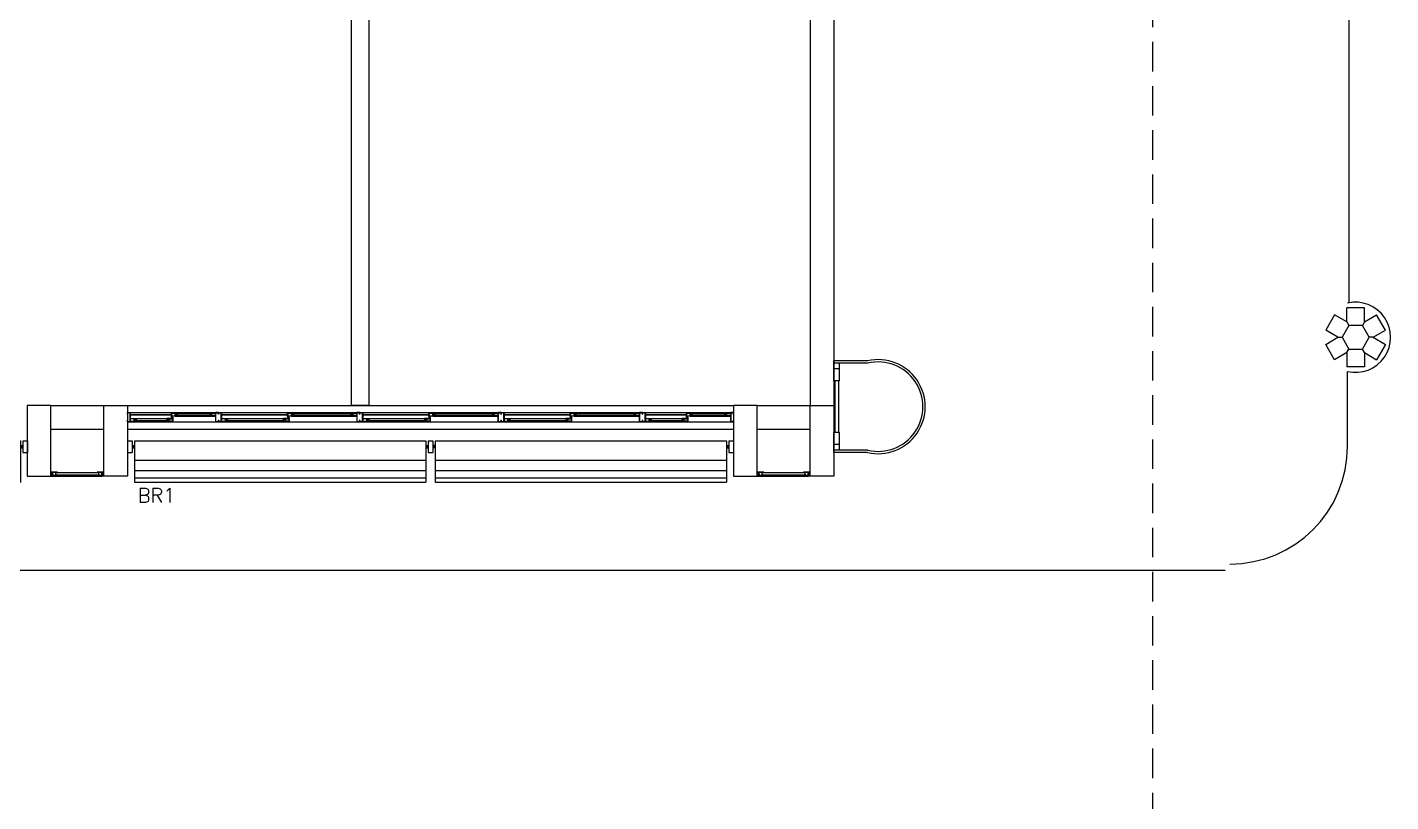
# Model space of a CAD drawing. Header units: millimetres. Extents: x 2686 to 2939, y 1294 to 1441.
# Drawn here: x 2784.27 to 2795.85, y 1391.56 to 1398.14 of the extents above; entities that cross this region are included whole.
import ezdxf

# ---------------------------------------------------------------- set-up
doc = ezdxf.new("R2010")
doc.units = ezdxf.units.MM
doc.linetypes.add('HIDDEN', pattern=[0.375, 0.25, -0.125])
for name, color, linetype in [('AR-ALV', 2, 'Continuous'), ('AR-BRISES', 1, 'Continuous'), ('AR-CALÇADA', 1, 'Continuous'), ('AR-ESQ', 1, 'Continuous'), ('AR-ESTC', 3, 'Continuous'), ('AR-ESTMA-C', 1, 'Continuous'), ('AR-PEITORIL', 1, 'Continuous'), ('AR-PISO-V', 1, 'Continuous'), ('AR-PISO-V1', 1, 'Continuous'), ('AR-PROJ', 1, 'HIDDEN'), ('BR-LINHAS', 1, 'Continuous'), ('BR-MONTANTE', 242, 'Continuous'), ('BR-PAINEL', 1, 'Continuous'), ('BR-SUPORTE', 1, 'Continuous'), ('BR-TEXTO', 2, 'Continuous'), ('DT-ESQ-BAGUETE-C', 1, 'Continuous'), ('DT-ESQ-BAGUETE-V', 1, 'Continuous'), ('DT-ESQ-CHAPA DOBRADA-V', 1, 'Continuous'), ('DT-ESQ-PERFIL CADEIRA-C', 2, 'Continuous'), ('DT-ESQ-PERFIL CADEIRA-V', 2, 'Continuous'), ('DT-ESQ-PERFIL U SIMPLES-C', 2, 'Continuous'), ('DT-ESQ-PERFIL U-C', 2, 'Continuous'), ('DT-ESQ-PERFIL U-V', 1, 'Continuous'), ('DT-ESQ-VENEZIANA-C', 1, 'Continuous'), ('DT-ESQ-VENEZIANA-V', 1, 'Continuous'), ('DT-ESQ-VIDRO-C', 2, 'Continuous'), ('DT-TXTMOD', 1, 'Continuous'), ('EQUIPAMENTO', 2, 'Continuous'), ('PLAT-CONG', 7, 'Continuous')]:
    doc.layers.add(name, color=color, linetype=linetype)
doc.styles.add('S10', font='simplex.shx', dxfattribs={"height": 0.1})
doc.styles.add('S12', font='simplex.shx', dxfattribs={"width": 1.1, "height": 0.12})

# ---------------------------------------------------------------- blocks, each defined once
blk = doc.blocks.new('EF40-P')
at = {"layer": 'DT-ESQ-BAGUETE-C', "ltscale": 0.1}
for points in [[(0.073, -0.125), (0.06, -0.125), (0.06, -0.124), (0.073, -0.124, 0.414214), (0.073, -0.123), (0.073, -0.112, 0.414214), (0.073, -0.112), (0.06, -0.112), (0.06, -0.11), (0.073, -0.11, -0.414214), (0.075, -0.112), (0.075, -0.124, -0.414214)], [(0.339, -0.125), (0.352, -0.125), (0.352, -0.124), (0.34, -0.124, -0.414214), (0.339, -0.123), (0.339, -0.112, -0.414214), (0.34, -0.112), (0.352, -0.112), (0.352, -0.11), (0.339, -0.11, 0.414214), (0.337, -0.112), (0.337, -0.124, 0.414214)], [(0.422, -0.08), (0.409, -0.08), (0.409, -0.079), (0.422, -0.079, 0.414214), (0.422, -0.078), (0.422, -0.067, 0.414214), (0.422, -0.067), (0.409, -0.067), (0.409, -0.065), (0.422, -0.065, -0.414214), (0.424, -0.067), (0.424, -0.079, -0.414214)], [(0.702, -0.08), (0.715, -0.08), (0.715, -0.079), (0.702, -0.079, -0.414214), (0.702, -0.078), (0.702, -0.067, -0.414214), (0.702, -0.067), (0.715, -0.067), (0.715, -0.065), (0.702, -0.065, 0.414214), (0.7, -0.067), (0.7, -0.079, 0.414214)], [(0.848, -0.125), (0.835, -0.125), (0.835, -0.124), (0.848, -0.124, 0.414214), (0.848, -0.123), (0.848, -0.112, 0.414214), (0.848, -0.112), (0.835, -0.112), (0.835, -0.11), (0.848, -0.11, -0.414214), (0.85, -0.112), (0.85, -0.124, -0.414214)], [(1.326, -0.125), (1.34, -0.125), (1.34, -0.124), (1.327, -0.124, -0.414214), (1.326, -0.123), (1.326, -0.112, -0.414214), (1.327, -0.112), (1.34, -0.112), (1.34, -0.11), (1.326, -0.11, 0.414214), (1.325, -0.112), (1.325, -0.124, 0.414214)], [(1.41, -0.08), (1.396, -0.08), (1.396, -0.079), (1.409, -0.079, 0.414214), (1.41, -0.078), (1.41, -0.067, 0.414214), (1.409, -0.067), (1.396, -0.067), (1.396, -0.065), (1.41, -0.065, -0.414214), (1.411, -0.067), (1.411, -0.079, -0.414214)], [(1.901, -0.08), (1.915, -0.08), (1.915, -0.079), (1.902, -0.079, -0.414214), (1.901, -0.078), (1.901, -0.067, -0.414214), (1.902, -0.067), (1.915, -0.067), (1.915, -0.065), (1.901, -0.065, 0.414214), (1.9, -0.067), (1.9, -0.079, 0.414214)], [(2.048, -0.125), (2.035, -0.125), (2.035, -0.124), (2.048, -0.124, 0.414214), (2.048, -0.123), (2.048, -0.112, 0.414214), (2.048, -0.112), (2.035, -0.112), (2.035, -0.11), (2.048, -0.11, -0.414214), (2.05, -0.112), (2.05, -0.124, -0.414214)], [(2.526, -0.125), (2.54, -0.125), (2.54, -0.124), (2.527, -0.124, -0.414214), (2.526, -0.123), (2.526, -0.112, -0.414214), (2.527, -0.112), (2.54, -0.112), (2.54, -0.11), (2.526, -0.11, 0.414214), (2.525, -0.112), (2.525, -0.124, 0.414214)], [(2.61, -0.08), (2.596, -0.08), (2.596, -0.079), (2.609, -0.079, 0.414214), (2.61, -0.078), (2.61, -0.067, 0.414214), (2.609, -0.067), (2.596, -0.067), (2.596, -0.065), (2.61, -0.065, -0.414214), (2.611, -0.067), (2.611, -0.079, -0.414214)], [(3.101, -0.08), (3.115, -0.08), (3.115, -0.079), (3.102, -0.079, -0.414214), (3.101, -0.078), (3.101, -0.067, -0.414214), (3.102, -0.067), (3.115, -0.067), (3.115, -0.065), (3.101, -0.065, 0.414214), (3.1, -0.067), (3.1, -0.079, 0.414214)], [(3.248, -0.125), (3.235, -0.125), (3.235, -0.124), (3.248, -0.124, 0.414214), (3.248, -0.123), (3.248, -0.112, 0.414214), (3.248, -0.112), (3.235, -0.112), (3.235, -0.11), (3.248, -0.11, -0.414214), (3.25, -0.112), (3.25, -0.124, -0.414214)], [(3.726, -0.125), (3.74, -0.125), (3.74, -0.124), (3.727, -0.124, -0.414214), (3.726, -0.123), (3.726, -0.112, -0.414214), (3.727, -0.112), (3.74, -0.112), (3.74, -0.11), (3.726, -0.11, 0.414214), (3.725, -0.112), (3.725, -0.124, 0.414214)], [(3.81, -0.08), (3.796, -0.08), (3.796, -0.079), (3.809, -0.079, 0.414214), (3.81, -0.078), (3.81, -0.067, 0.414214), (3.809, -0.067), (3.796, -0.067), (3.796, -0.065), (3.81, -0.065, -0.414214), (3.811, -0.067), (3.811, -0.079, -0.414214)], [(4.301, -0.08), (4.315, -0.08), (4.315, -0.079), (4.302, -0.079, -0.414214), (4.301, -0.078), (4.301, -0.067, -0.414214), (4.302, -0.067), (4.315, -0.067), (4.315, -0.065), (4.301, -0.065, 0.414214), (4.3, -0.067), (4.3, -0.079, 0.414214)], [(4.448, -0.125), (4.435, -0.125), (4.435, -0.124), (4.448, -0.124, 0.414214), (4.448, -0.123), (4.448, -0.112, 0.414214), (4.448, -0.112), (4.435, -0.112), (4.435, -0.11), (4.448, -0.11, -0.414214), (4.45, -0.112), (4.45, -0.124, -0.414214)], [(4.714, -0.125), (4.727, -0.125), (4.727, -0.124), (4.714, -0.124, -0.414214), (4.714, -0.123), (4.714, -0.112, -0.414214), (4.714, -0.112), (4.727, -0.112), (4.727, -0.11), (4.714, -0.11, 0.414214), (4.712, -0.112), (4.712, -0.124, 0.414214)], [(4.797, -0.08), (4.784, -0.08), (4.784, -0.079), (4.797, -0.079, 0.414214), (4.797, -0.078), (4.797, -0.067, 0.414214), (4.797, -0.067), (4.784, -0.067), (4.784, -0.065), (4.797, -0.065, -0.414214), (4.799, -0.067), (4.799, -0.079, -0.414214)], [(5.076, -0.08), (5.09, -0.08), (5.09, -0.079), (5.077, -0.079, -0.414214), (5.076, -0.078), (5.076, -0.067, -0.414214), (5.077, -0.067), (5.09, -0.067), (5.09, -0.065), (5.076, -0.065, 0.414214), (5.075, -0.067), (5.075, -0.079, 0.414214)]]:
    blk.add_lwpolyline(points, format="xyb", close=True, dxfattribs=at)
at = {"layer": 'DT-ESQ-BAGUETE-V', "ltscale": 0.1}
for p, q in [((0.073, -0.11), (0.339, -0.11)), ((0.422, -0.065), (0.702, -0.065)), ((0.848, -0.11), (1.326, -0.11)), ((1.41, -0.065), (1.901, -0.065)), ((2.048, -0.11), (2.526, -0.11)), ((2.61, -0.065), (3.101, -0.065)), ((3.248, -0.11), (3.726, -0.11)), ((3.81, -0.065), (4.301, -0.065)), ((4.448, -0.11), (4.714, -0.11)), ((4.797, -0.065), (5.076, -0.065))]:
    blk.add_line(p, q, dxfattribs=at)
at = {"layer": 'DT-ESQ-CHAPA DOBRADA-V', "ltscale": 0.1}
for p, q in [((0.025, -0.077), (0.374, -0.077)), ((0.025, -0.08), (0.374, -0.08)), ((0.8, -0.077), (1.361, -0.077)), ((0.8, -0.08), (1.361, -0.08)), ((2, -0.077), (2.561, -0.077)), ((2, -0.08), (2.561, -0.08)), ((3.2, -0.077), (3.761, -0.077)), ((3.2, -0.08), (3.761, -0.08)), ((4.4, -0.077), (4.749, -0.077)), ((4.4, -0.08), (4.749, -0.08))]:
    blk.add_line(p, q, dxfattribs=at)
at = {"layer": 'DT-ESQ-PERFIL CADEIRA-C', "ltscale": 0.1}
for p, q in [((0.376, -0.088), (0.422, -0.088)), ((0.75, -0.088), (0.702, -0.088)), ((1.363, -0.088), (1.41, -0.088)), ((1.95, -0.088), (1.901, -0.088)), ((2.563, -0.088), (2.61, -0.088)), ((3.15, -0.088), (3.101, -0.088)), ((3.763, -0.088), (3.81, -0.088)), ((4.35, -0.088), (4.301, -0.088)), ((4.751, -0.088), (4.797, -0.088)), ((5.125, -0.088), (5.076, -0.088)), ((0.025, -0.134), (0.073, -0.134)), ((0.385, -0.134), (0.339, -0.134)), ((0.8, -0.134), (0.848, -0.134)), ((1.373, -0.134), (1.326, -0.134)), ((2, -0.134), (2.048, -0.134)), ((2.573, -0.134), (2.526, -0.134)), ((3.2, -0.134), (3.248, -0.134)), ((3.773, -0.134), (3.726, -0.134)), ((4.4, -0.134), (4.448, -0.134)), ((4.76, -0.134), (4.714, -0.134))]:
    blk.add_line(p, q, dxfattribs=at)
for points in [[(0.073, -0.135), (0.025, -0.135), (0.025, -0.134), (0.06, -0.134, -0.198912), (0.059, -0.133, -0.198913), (0.059, -0.132), (0.059, -0.112, 0.414214), (0.058, -0.112), (0.025, -0.112), (0.025, -0.11), (0.059, -0.11, -0.414214), (0.06, -0.112), (0.06, -0.124), (0.06, -0.125), (0.06, -0.132), (0.073, -0.132, -1)], [(0.339, -0.132, 1), (0.339, -0.135), (0.385, -0.135, 0.414214), (0.387, -0.133), (0.387, -0.112, 0.414214), (0.385, -0.11), (0.354, -0.11, 0.414214), (0.352, -0.112), (0.352, -0.132)], [(0.352, -0.134, 0.198913), (0.354, -0.133, 0.198913), (0.354, -0.132), (0.354, -0.112, -0.414214), (0.354, -0.112), (0.385, -0.112, -0.414214), (0.386, -0.112), (0.386, -0.133, -0.414214), (0.385, -0.134)], [(0.422, -0.087, -1), (0.422, -0.09), (0.376, -0.09, -0.414214), (0.374, -0.088), (0.374, -0.067, -0.414214), (0.376, -0.065), (0.407, -0.065, -0.414214), (0.409, -0.067), (0.409, -0.087)], [(0.409, -0.088, -0.198913), (0.408, -0.088, -0.198913), (0.407, -0.087), (0.407, -0.067, 0.414214), (0.407, -0.067), (0.376, -0.067, 0.414214), (0.375, -0.067), (0.375, -0.088, 0.414214), (0.376, -0.088)], [(0.702, -0.09), (0.75, -0.09), (0.75, -0.088), (0.715, -0.088, 0.198912), (0.716, -0.088, 0.198913), (0.716, -0.087), (0.716, -0.067, -0.414214), (0.717, -0.067), (0.75, -0.067), (0.75, -0.065), (0.716, -0.065, 0.414214), (0.715, -0.067), (0.715, -0.079), (0.715, -0.08), (0.715, -0.087), (0.702, -0.087, 1)], [(0.848, -0.135), (0.8, -0.135), (0.8, -0.134), (0.835, -0.134, -0.198912), (0.834, -0.133, -0.198913), (0.833, -0.132), (0.833, -0.112, 0.414214), (0.833, -0.112), (0.8, -0.112), (0.8, -0.11), (0.833, -0.11, -0.414214), (0.835, -0.112), (0.835, -0.124), (0.835, -0.125), (0.835, -0.132), (0.848, -0.132, -1)], [(1.326, -0.132, 1), (1.326, -0.135), (1.373, -0.135, 0.414214), (1.375, -0.133), (1.375, -0.112, 0.414214), (1.373, -0.11), (1.341, -0.11, 0.414214), (1.34, -0.112), (1.34, -0.132)], [(1.34, -0.134, 0.198913), (1.341, -0.133, 0.198913), (1.341, -0.132), (1.341, -0.112, -0.414214), (1.342, -0.112), (1.373, -0.112, -0.414214), (1.373, -0.112), (1.373, -0.133, -0.414214), (1.373, -0.134)], [(1.41, -0.087, -1), (1.41, -0.09), (1.363, -0.09, -0.414214), (1.361, -0.088), (1.361, -0.067, -0.414214), (1.363, -0.065), (1.395, -0.065, -0.414214), (1.396, -0.067), (1.396, -0.087)], [(1.396, -0.088, -0.198913), (1.395, -0.088, -0.198913), (1.395, -0.087), (1.395, -0.067, 0.414214), (1.394, -0.067), (1.363, -0.067, 0.414214), (1.363, -0.067), (1.363, -0.088, 0.414214), (1.363, -0.088)], [(1.901, -0.09), (1.95, -0.09), (1.95, -0.088), (1.915, -0.088, 0.198912), (1.916, -0.088, 0.198913), (1.916, -0.087), (1.916, -0.067, -0.414214), (1.917, -0.067), (1.95, -0.067), (1.95, -0.065), (1.916, -0.065, 0.414214), (1.915, -0.067), (1.915, -0.079), (1.915, -0.08), (1.915, -0.087), (1.901, -0.087, 1)], [(2.048, -0.135), (2, -0.135), (2, -0.134), (2.035, -0.134, -0.198912), (2.034, -0.133, -0.198913), (2.033, -0.132), (2.033, -0.112, 0.414214), (2.033, -0.112), (2, -0.112), (2, -0.11), (2.033, -0.11, -0.414214), (2.035, -0.112), (2.035, -0.124), (2.035, -0.125), (2.035, -0.132), (2.048, -0.132, -1)], [(2.526, -0.132, 1), (2.526, -0.135), (2.573, -0.135, 0.414214), (2.575, -0.133), (2.575, -0.112, 0.414214), (2.573, -0.11), (2.541, -0.11, 0.414214), (2.54, -0.112), (2.54, -0.132)], [(2.54, -0.134, 0.198913), (2.541, -0.133, 0.198913), (2.541, -0.132), (2.541, -0.112, -0.414214), (2.542, -0.112), (2.573, -0.112, -0.414214), (2.573, -0.112), (2.573, -0.133, -0.414214), (2.573, -0.134)], [(2.61, -0.087, -1), (2.61, -0.09), (2.563, -0.09, -0.414214), (2.561, -0.088), (2.561, -0.067, -0.414214), (2.563, -0.065), (2.595, -0.065, -0.414214), (2.596, -0.067), (2.596, -0.087)], [(2.596, -0.088, -0.198913), (2.595, -0.088, -0.198913), (2.595, -0.087), (2.595, -0.067, 0.414214), (2.594, -0.067), (2.563, -0.067, 0.414214), (2.563, -0.067), (2.563, -0.088, 0.414214), (2.563, -0.088)], [(3.101, -0.09), (3.15, -0.09), (3.15, -0.088), (3.115, -0.088, 0.198912), (3.116, -0.088, 0.198913), (3.116, -0.087), (3.116, -0.067, -0.414214), (3.117, -0.067), (3.15, -0.067), (3.15, -0.065), (3.116, -0.065, 0.414214), (3.115, -0.067), (3.115, -0.079), (3.115, -0.08), (3.115, -0.087), (3.101, -0.087, 1)], [(3.248, -0.135), (3.2, -0.135), (3.2, -0.134), (3.235, -0.134, -0.198912), (3.234, -0.133, -0.198913), (3.233, -0.132), (3.233, -0.112, 0.414214), (3.233, -0.112), (3.2, -0.112), (3.2, -0.11), (3.233, -0.11, -0.414214), (3.235, -0.112), (3.235, -0.124), (3.235, -0.125), (3.235, -0.132), (3.248, -0.132, -1)], [(3.726, -0.132, 1), (3.726, -0.135), (3.773, -0.135, 0.414214), (3.775, -0.133), (3.775, -0.112, 0.414214), (3.773, -0.11), (3.741, -0.11, 0.414214), (3.74, -0.112), (3.74, -0.132)], [(3.74, -0.134, 0.198913), (3.741, -0.133, 0.198913), (3.741, -0.132), (3.741, -0.112, -0.414214), (3.742, -0.112), (3.773, -0.112, -0.414214), (3.773, -0.112), (3.773, -0.133, -0.414214), (3.773, -0.134)], [(3.81, -0.087, -1), (3.81, -0.09), (3.763, -0.09, -0.414214), (3.761, -0.088), (3.761, -0.067, -0.414214), (3.763, -0.065), (3.795, -0.065, -0.414214), (3.796, -0.067), (3.796, -0.087)], [(3.796, -0.088, -0.198913), (3.795, -0.088, -0.198913), (3.795, -0.087), (3.795, -0.067, 0.414214), (3.794, -0.067), (3.763, -0.067, 0.414214), (3.763, -0.067), (3.763, -0.088, 0.414214), (3.763, -0.088)], [(4.301, -0.09), (4.35, -0.09), (4.35, -0.088), (4.315, -0.088, 0.198912), (4.316, -0.088, 0.198913), (4.316, -0.087), (4.316, -0.067, -0.414214), (4.317, -0.067), (4.35, -0.067), (4.35, -0.065), (4.316, -0.065, 0.414214), (4.315, -0.067), (4.315, -0.079), (4.315, -0.08), (4.315, -0.087), (4.301, -0.087, 1)], [(4.448, -0.135), (4.4, -0.135), (4.4, -0.134), (4.435, -0.134, -0.198912), (4.434, -0.133, -0.198913), (4.433, -0.132), (4.433, -0.112, 0.414214), (4.433, -0.112), (4.4, -0.112), (4.4, -0.11), (4.433, -0.11, -0.414214), (4.435, -0.112), (4.435, -0.124), (4.435, -0.125), (4.435, -0.132), (4.448, -0.132, -1)], [(4.714, -0.132, 1), (4.714, -0.135), (4.76, -0.135, 0.414214), (4.762, -0.133), (4.762, -0.112, 0.414214), (4.76, -0.11), (4.729, -0.11, 0.414214), (4.727, -0.112), (4.727, -0.132)], [(4.727, -0.134, 0.198913), (4.729, -0.133, 0.198913), (4.729, -0.132), (4.729, -0.112, -0.414214), (4.729, -0.112), (4.76, -0.112, -0.414214), (4.761, -0.112), (4.761, -0.133, -0.414214), (4.76, -0.134)], [(4.797, -0.087, -1), (4.797, -0.09), (4.751, -0.09, -0.414214), (4.749, -0.088), (4.749, -0.067, -0.414214), (4.751, -0.065), (4.782, -0.065, -0.414214), (4.784, -0.067), (4.784, -0.087)], [(4.784, -0.088, -0.198913), (4.783, -0.088, -0.198913), (4.782, -0.087), (4.782, -0.067, 0.414214), (4.782, -0.067), (4.751, -0.067, 0.414214), (4.75, -0.067), (4.75, -0.088, 0.414214), (4.751, -0.088)], [(5.076, -0.09), (5.125, -0.09), (5.125, -0.088), (5.09, -0.088, 0.198912), (5.091, -0.088, 0.198913), (5.091, -0.087), (5.091, -0.067, -0.414214), (5.092, -0.067), (5.125, -0.067), (5.125, -0.065), (5.091, -0.065, 0.414214), (5.09, -0.067), (5.09, -0.079), (5.09, -0.08), (5.09, -0.087), (5.076, -0.087, 1)]]:
    blk.add_lwpolyline(points, format="xyb", close=True, dxfattribs=at)
at = {"layer": 'DT-ESQ-PERFIL CADEIRA-V', "ltscale": 0.1}
for p, q in [((0.407, -0.09), (0.702, -0.09)), ((1.395, -0.09), (1.901, -0.09)), ((2.595, -0.09), (3.101, -0.09)), ((3.795, -0.09), (4.301, -0.09)), ((4.782, -0.09), (5.076, -0.09)), ((0.073, -0.135), (0.339, -0.135)), ((0.848, -0.135), (1.326, -0.135)), ((2.048, -0.135), (2.526, -0.135)), ((3.248, -0.135), (3.726, -0.135)), ((4.448, -0.135), (4.714, -0.135))]:
    blk.add_line(p, q, dxfattribs=at)
at = {"layer": 'DT-ESQ-PERFIL U SIMPLES-C', "ltscale": 0.1}
for points in [[(0.376, -0.102), (0.384, -0.102), (0.384, -0.1), (0.376, -0.1, -0.414214), (0.375, -0.1), (0.375, -0.092, -0.414214), (0.376, -0.091), (0.384, -0.091), (0.384, -0.09), (0.376, -0.09, 0.414214), (0.374, -0.092), (0.374, -0.1, 0.414214)], [(0.385, -0.098), (0.377, -0.098), (0.377, -0.1), (0.385, -0.1, -0.414214), (0.386, -0.1), (0.386, -0.108, -0.414214), (0.385, -0.109), (0.377, -0.109), (0.377, -0.11), (0.385, -0.11, 0.414214), (0.387, -0.108), (0.387, -0.1, 0.414214)], [(1.363, -0.102), (1.371, -0.102), (1.371, -0.1), (1.363, -0.1, -0.414214), (1.363, -0.1), (1.363, -0.092, -0.414214), (1.363, -0.091), (1.371, -0.091), (1.371, -0.09), (1.363, -0.09, 0.414214), (1.361, -0.092), (1.361, -0.1, 0.414214)], [(1.373, -0.098), (1.365, -0.098), (1.365, -0.1), (1.373, -0.1, -0.414214), (1.373, -0.1), (1.373, -0.108, -0.414214), (1.373, -0.109), (1.365, -0.109), (1.365, -0.11), (1.373, -0.11, 0.414214), (1.375, -0.108), (1.375, -0.1, 0.414214)], [(2.563, -0.102), (2.571, -0.102), (2.571, -0.1), (2.563, -0.1, -0.414214), (2.563, -0.1), (2.563, -0.092, -0.414214), (2.563, -0.091), (2.571, -0.091), (2.571, -0.09), (2.563, -0.09, 0.414214), (2.561, -0.092), (2.561, -0.1, 0.414214)], [(2.573, -0.098), (2.565, -0.098), (2.565, -0.1), (2.573, -0.1, -0.414214), (2.573, -0.1), (2.573, -0.108, -0.414214), (2.573, -0.109), (2.565, -0.109), (2.565, -0.11), (2.573, -0.11, 0.414214), (2.575, -0.108), (2.575, -0.1, 0.414214)], [(3.763, -0.102), (3.771, -0.102), (3.771, -0.1), (3.763, -0.1, -0.414214), (3.763, -0.1), (3.763, -0.092, -0.414214), (3.763, -0.091), (3.771, -0.091), (3.771, -0.09), (3.763, -0.09, 0.414214), (3.761, -0.092), (3.761, -0.1, 0.414214)], [(3.773, -0.098), (3.765, -0.098), (3.765, -0.1), (3.773, -0.1, -0.414214), (3.773, -0.1), (3.773, -0.108, -0.414214), (3.773, -0.109), (3.765, -0.109), (3.765, -0.11), (3.773, -0.11, 0.414214), (3.775, -0.108), (3.775, -0.1, 0.414214)], [(4.751, -0.102), (4.759, -0.102), (4.759, -0.1), (4.751, -0.1, -0.414214), (4.75, -0.1), (4.75, -0.092, -0.414214), (4.751, -0.091), (4.759, -0.091), (4.759, -0.09), (4.751, -0.09, 0.414214), (4.749, -0.092), (4.749, -0.1, 0.414214)], [(4.76, -0.098), (4.752, -0.098), (4.752, -0.1), (4.76, -0.1, -0.414214), (4.761, -0.1), (4.761, -0.108, -0.414214), (4.76, -0.109), (4.752, -0.109), (4.752, -0.11), (4.76, -0.11, 0.414214), (4.762, -0.108), (4.762, -0.1, 0.414214)]]:
    blk.add_lwpolyline(points, format="xyb", close=True, dxfattribs=at)
at = {"layer": 'DT-ESQ-PERFIL U-C', "ltscale": 0.1}
for points in [[(0, -0.062, -0.414214), (0.001, -0.06), (0.023, -0.06, -0.414214), (0.025, -0.062), (0.025, -0.139, -0.414214), (0.023, -0.14), (0.001, -0.14, -0.414214), (0, -0.139), (0, -0.125), (0.001, -0.125), (0.001, -0.138, 0.414214), (0.002, -0.139), (0.023, -0.139, 0.414214), (0.023, -0.138), (0.023, -0.062, 0.414214), (0.023, -0.062), (0.002, -0.062, 0.414214), (0.001, -0.062), (0.001, -0.075), (0, -0.075)], [(0.775, -0.062, 0.414214), (0.773, -0.06), (0.751, -0.06, 0.414214), (0.75, -0.062), (0.75, -0.139, 0.414214), (0.751, -0.14), (0.773, -0.14, 0.414214), (0.775, -0.139), (0.775, -0.125), (0.773, -0.125), (0.773, -0.138, -0.414214), (0.773, -0.139), (0.752, -0.139, -0.414214), (0.751, -0.138), (0.751, -0.062, -0.414214), (0.752, -0.062), (0.773, -0.062, -0.414214), (0.773, -0.062), (0.773, -0.075), (0.775, -0.075)], [(0.775, -0.062, -0.414214), (0.776, -0.06), (0.798, -0.06, -0.414214), (0.8, -0.062), (0.8, -0.139, -0.414214), (0.798, -0.14), (0.776, -0.14, -0.414214), (0.775, -0.139), (0.775, -0.125), (0.776, -0.125), (0.776, -0.138, 0.414214), (0.777, -0.139), (0.798, -0.139, 0.414214), (0.798, -0.138), (0.798, -0.062, 0.414214), (0.798, -0.062), (0.777, -0.062, 0.414214), (0.776, -0.062), (0.776, -0.075), (0.775, -0.075)], [(1.975, -0.062, 0.414214), (1.973, -0.06), (1.951, -0.06, 0.414214), (1.95, -0.062), (1.95, -0.139, 0.414214), (1.951, -0.14), (1.973, -0.14, 0.414214), (1.975, -0.139), (1.975, -0.125), (1.973, -0.125), (1.973, -0.138, -0.414214), (1.973, -0.139), (1.952, -0.139, -0.414214), (1.951, -0.138), (1.951, -0.062, -0.414214), (1.952, -0.062), (1.973, -0.062, -0.414214), (1.973, -0.062), (1.973, -0.075), (1.975, -0.075)], [(1.975, -0.062, -0.414214), (1.976, -0.06), (1.998, -0.06, -0.414214), (2, -0.062), (2, -0.139, -0.414214), (1.998, -0.14), (1.976, -0.14, -0.414214), (1.975, -0.139), (1.975, -0.125), (1.976, -0.125), (1.976, -0.138, 0.414214), (1.977, -0.139), (1.998, -0.139, 0.414214), (1.998, -0.138), (1.998, -0.062, 0.414214), (1.998, -0.062), (1.977, -0.062, 0.414214), (1.976, -0.062), (1.976, -0.075), (1.975, -0.075)], [(3.175, -0.062, 0.414214), (3.173, -0.06), (3.151, -0.06, 0.414214), (3.15, -0.062), (3.15, -0.139, 0.414214), (3.151, -0.14), (3.173, -0.14, 0.414214), (3.175, -0.139), (3.175, -0.125), (3.173, -0.125), (3.173, -0.138, -0.414214), (3.173, -0.139), (3.152, -0.139, -0.414214), (3.151, -0.138), (3.151, -0.062, -0.414214), (3.152, -0.062), (3.173, -0.062, -0.414214), (3.173, -0.062), (3.173, -0.075), (3.175, -0.075)], [(3.175, -0.062, -0.414214), (3.176, -0.06), (3.198, -0.06, -0.414214), (3.2, -0.062), (3.2, -0.139, -0.414214), (3.198, -0.14), (3.176, -0.14, -0.414214), (3.175, -0.139), (3.175, -0.125), (3.176, -0.125), (3.176, -0.138, 0.414214), (3.177, -0.139), (3.198, -0.139, 0.414214), (3.198, -0.138), (3.198, -0.062, 0.414214), (3.198, -0.062), (3.177, -0.062, 0.414214), (3.176, -0.062), (3.176, -0.075), (3.175, -0.075)], [(4.375, -0.062, 0.414214), (4.373, -0.06), (4.351, -0.06, 0.414214), (4.35, -0.062), (4.35, -0.139, 0.414214), (4.351, -0.14), (4.373, -0.14, 0.414214), (4.375, -0.139), (4.375, -0.125), (4.373, -0.125), (4.373, -0.138, -0.414214), (4.373, -0.139), (4.352, -0.139, -0.414214), (4.351, -0.138), (4.351, -0.062, -0.414214), (4.352, -0.062), (4.373, -0.062, -0.414214), (4.373, -0.062), (4.373, -0.075), (4.375, -0.075)], [(4.375, -0.062, -0.414214), (4.376, -0.06), (4.398, -0.06, -0.414214), (4.4, -0.062), (4.4, -0.139, -0.414214), (4.398, -0.14), (4.376, -0.14, -0.414214), (4.375, -0.139), (4.375, -0.125), (4.376, -0.125), (4.376, -0.138, 0.414214), (4.377, -0.139), (4.398, -0.139, 0.414214), (4.398, -0.138), (4.398, -0.062, 0.414214), (4.398, -0.062), (4.377, -0.062, 0.414214), (4.376, -0.062), (4.376, -0.075), (4.375, -0.075)], [(5.15, -0.062, 0.414214), (5.148, -0.06), (5.126, -0.06, 0.414214), (5.125, -0.062), (5.125, -0.139, 0.414214), (5.126, -0.14), (5.148, -0.14, 0.414214), (5.15, -0.139), (5.15, -0.125), (5.148, -0.125), (5.148, -0.138, -0.414214), (5.148, -0.139), (5.127, -0.139, -0.414214), (5.126, -0.138), (5.126, -0.062, -0.414214), (5.127, -0.062), (5.148, -0.062, -0.414214), (5.148, -0.062), (5.148, -0.075), (5.15, -0.075)]]:
    blk.add_lwpolyline(points, format="xyb", close=True, dxfattribs=at)
at = {"layer": 'DT-ESQ-PERFIL U-V', "ltscale": 0.1}
for p, q in [((0.023, -0.06), (0.751, -0.06)), ((0.798, -0.06), (1.951, -0.06)), ((1.998, -0.06), (3.151, -0.06)), ((3.198, -0.06), (4.351, -0.06)), ((4.398, -0.06), (5.126, -0.06)), ((0.023, -0.14), (0.751, -0.14)), ((0.798, -0.14), (1.951, -0.14)), ((1.998, -0.14), (3.151, -0.14)), ((3.198, -0.14), (4.351, -0.14)), ((4.398, -0.14), (5.126, -0.14))]:
    blk.add_line(p, q, dxfattribs=at)
at = {"layer": 'DT-ESQ-VIDRO-C', "ltscale": 0.1}
for points in [[(0.713, -0.085), (0.713, -0.082), (0.412, -0.082), (0.412, -0.085)], [(1.912, -0.085), (1.912, -0.082), (1.399, -0.082), (1.399, -0.085)], [(3.112, -0.085), (3.112, -0.082), (2.599, -0.082), (2.599, -0.085)], [(4.312, -0.085), (4.312, -0.082), (3.799, -0.082), (3.799, -0.085)], [(5.087, -0.085), (5.087, -0.082), (4.786, -0.082), (4.786, -0.085)], [(0.063, -0.13), (0.063, -0.127), (0.349, -0.127), (0.349, -0.13)], [(0.838, -0.13), (0.838, -0.127), (1.337, -0.127), (1.337, -0.13)], [(2.038, -0.13), (2.038, -0.127), (2.537, -0.127), (2.537, -0.13)], [(3.238, -0.13), (3.238, -0.127), (3.737, -0.127), (3.737, -0.13)], [(4.438, -0.13), (4.438, -0.127), (4.724, -0.127), (4.724, -0.13)]]:
    blk.add_lwpolyline(points, close=True, dxfattribs=at)
at = {"layer": 'DT-TXTMOD', "ltscale": 0.1, "style": 'S10', "flags": 3}
for tag, p in [('M01', (0.025, -0.28)), ('M02', (0.325, -0.28)), ('M03', (0.627, -0.28)), ('M04', (0.929, -0.28)), ('M05', (1.231, -0.28)), ('M06', (1.532, -0.28)), ('M07', (1.834, -0.28)), ('M08', (2.136, -0.28)), ('M09', (2.438, -0.28)), ('M10', (2.739, -0.28)), ('M11', (3.041, -0.28)), ('M12', (3.343, -0.28)), ('M13', (3.645, -0.28)), ('M14', (3.946, -0.28)), ('M15', (4.248, -0.28)), ('M16', (4.55, -0.28)), ('M17', (4.852, -0.28))]:
    blk.add_attdef(tag, p, '', height=0.1, dxfattribs=at)
blk = doc.blocks.new('BR-MODULO1')
at = {"layer": 'BR-LINHAS'}
for p, q in [((0.06, -0.265), (2.535, -0.265)), ((2.615, -0.265), (5.09, -0.265)), ((0.06, -0.352), (2.535, -0.352)), ((0.06, -0.415), (2.535, -0.415)), ((2.615, -0.352), (5.09, -0.352)), ((2.615, -0.415), (5.09, -0.415))]:
    blk.add_line(p, q, dxfattribs=at)
at = {"layer": 'BR-MONTANTE'}
for p, q in [((0, -0.1), (0, -0.2)), ((0, -0.1), (0.04, -0.1)), ((0.04, -0.1), (0.04, -0.2)), ((2.555, -0.1), (2.595, -0.1)), ((2.555, -0.1), (2.555, -0.2)), ((2.595, -0.1), (2.595, -0.2)), ((5.11, -0.1), (5.11, -0.2)), ((5.11, -0.1), (5.15, -0.1)), ((5.15, -0.1), (5.15, -0.2)), ((0, -0.2), (0.04, -0.2)), ((2.555, -0.2), (2.595, -0.2)), ((5.11, -0.2), (5.15, -0.2))]:
    blk.add_line(p, q, dxfattribs=at)
at = {"layer": 'BR-PAINEL'}
for p, q in [((0.06, -0.1), (2.535, -0.1)), ((0.06, -0.1), (0.06, -0.45)), ((2.535, -0.1), (2.535, -0.45)), ((2.615, -0.1), (2.615, -0.45)), ((2.615, -0.1), (5.09, -0.1)), ((5.09, -0.1), (5.09, -0.45)), ((0.06, -0.45), (2.535, -0.45)), ((2.615, -0.45), (5.09, -0.45))]:
    blk.add_line(p, q, dxfattribs=at)
at = {"layer": 'BR-SUPORTE'}
for p, q in [((0.04, -0.14), (0.06, -0.14)), ((0.04, -0.16), (0.06, -0.16)), ((0.05, -0.14), (0.05, -0.16)), ((2.535, -0.14), (2.555, -0.14)), ((2.535, -0.16), (2.555, -0.16)), ((2.545, -0.14), (2.545, -0.16)), ((2.615, -0.14), (2.595, -0.14)), ((2.615, -0.16), (2.595, -0.16)), ((2.605, -0.14), (2.605, -0.16)), ((5.09, -0.14), (5.11, -0.14)), ((5.09, -0.16), (5.11, -0.16)), ((5.1, -0.14), (5.1, -0.16))]:
    blk.add_line(p, q, dxfattribs=at)
blk = doc.blocks.new('EF01C-P')
at = {"layer": 'DT-ESQ-BAGUETE-C', "ltscale": 0.1}
for points in [[(0.002, 0.035), (0.015, 0.035), (0.015, 0.033), (0.002, 0.033), (0.002, 0.005), (0.015, 0.005), (0.015, 0.004), (0.002, 0.004, -0.414214), (0, 0.005), (0, 0.033, -0.414214)], [(0.448, 0.035), (0.435, 0.035), (0.435, 0.033), (0.448, 0.033), (0.448, 0.005), (0.435, 0.005), (0.435, 0.004), (0.448, 0.004, 0.414214), (0.45, 0.005), (0.45, 0.033, 0.414214)]]:
    blk.add_lwpolyline(points, format="xyb", close=True, dxfattribs=at)
at = {"layer": 'DT-ESQ-PERFIL CADEIRA-C', "ltscale": 0.1}
for points in [[(0.01, 0.002), (0.01, 0.003), (0.002, 0.003, 1), (0.002, 0), (0.015, 0, 0.414214), (0.016, 0.002), (0.016, 0.033), (0.043, 0.033)], [(0.043, 0.006), (0.018, 0.006), (0.018, 0.016), (0.016, 0.016), (0.016, 0.006, 0.414214), (0.018, 0.005), (0.043, 0.005), (0.056, 0.005, 1), (0.056, 0.008), (0.043, 0.008), (0.043, 0.02), (0.043, 0.032), (0.056, 0.032, 1), (0.056, 0.035), (0.043, 0.035), (0.016, 0.035, 0.414214), (0.015, 0.033), (0.015, 0.002), (0.002, 0.002)], [(0.041, 0.02), (0.041, 0.032, -0.414214), (0.043, 0.033), (0.056, 0.033)], [(0.041, 0.02), (0.041, 0.008, 0.414214), (0.043, 0.006), (0.056, 0.006)], [(0.407, 0.006), (0.432, 0.006), (0.432, 0.016), (0.433, 0.016), (0.433, 0.006, -0.414214), (0.432, 0.005), (0.407, 0.005), (0.394, 0.005, -1), (0.394, 0.008), (0.407, 0.008), (0.407, 0.02), (0.407, 0.032), (0.394, 0.032, -1), (0.394, 0.035), (0.407, 0.035), (0.433, 0.035, -0.414214), (0.435, 0.033), (0.435, 0.002), (0.448, 0.002)], [(0.408, 0.02), (0.408, 0.032, 0.414214), (0.407, 0.033), (0.394, 0.033)], [(0.408, 0.02), (0.408, 0.008, -0.414214), (0.407, 0.006), (0.394, 0.006)], [(0.44, 0.002), (0.44, 0.003), (0.448, 0.003, -1), (0.448, 0), (0.435, 0, -0.414214), (0.433, 0.002), (0.433, 0.033), (0.407, 0.033)]]:
    blk.add_lwpolyline(points, format="xyb", dxfattribs=at)
at = {"layer": 'DT-ESQ-PERFIL CADEIRA-V', "ltscale": 0.1}
blk.add_line((0.015, 0), (0.435, 0), dxfattribs=at)
at = {"layer": 'DT-ESQ-VENEZIANA-C', "ltscale": 0.1}
for p, q in [((0.043, 0.011), (0.407, 0.011)), ((0.043, 0.009), (0.407, 0.009))]:
    blk.add_line(p, q, dxfattribs=at)
at = {"layer": 'DT-ESQ-VENEZIANA-V', "ltscale": 0.1}
blk.add_line((0.043, 0.031), (0.407, 0.031), dxfattribs=at)
at = {"layer": 'DT-TXTMOD', "ltscale": 0.1, "style": 'S10', "flags": 3}
blk.add_attdef('EF01C', (0.021, -0.14), '', height=0.1, dxfattribs=at)
blk = doc.blocks.new('A$C527D507D')
at = {"layer": 'AR-PISO-V1'}
blk.add_line((32.841, 23.71), (32.841, 18.29), dxfattribs=at)
at = {"layer": 'AR-PROJ'}
blk.add_lwpolyline([(29.445, 0), (31.177, 3), (31.177, 26.35)], dxfattribs=at)
blk = doc.blocks.new('escada tipo marinheiro')
at = {"layer": 'EQUIPAMENTO'}
for p, q in [((-0.338, 0.01), (-0.05, 0.01)), ((-0.05, 0.01), (-0.05, -0.16)), ((-0.34, -0.01), (-0.05, -0.01)), ((-0.1, -0.01), (-0.1, -0.16)), ((-0.1, -0.06), (-0.05, -0.06)), ((-0.1, -0.16), (-0.05, -0.16)), ((-0.09, -0.6), (-0.09, -0.16)), ((-0.06, -0.6), (-0.06, -0.16)), ((-0.1, -0.6), (-0.05, -0.6)), ((-0.1, -0.6), (-0.1, -0.75)), ((-0.05, -0.6), (-0.05, -0.77)), ((-0.34, -0.75), (-0.05, -0.75)), ((-0.338, -0.77), (-0.05, -0.77)), ((-0.1, -0.7), (-0.05, -0.7))]:
    blk.add_line(p, q, dxfattribs=at)
for radius, start, end in [(0.4, 77.1777, 282.8223), (0.38, 76.8427, 283.1573)]:
    blk.add_arc((-0.427, -0.38), radius, start, end, dxfattribs=at)
blk = doc.blocks.new('pilar15')
at = {"layer": 'AR-ESTMA-C'}
for p, q in [((0.075, 0.25), (-0.075, 0.25)), ((-0.075, 0.13), (-0.075, 0.25)), ((0.075, 0.13), (0.075, 0.25)), ((-0.179, 0.19), (-0.254, 0.06)), ((-0.075, 0.13), (-0.179, 0.19)), ((-0.075, 0.13), (-0.058, 0.1)), ((0.075, 0.13), (0.058, 0.1)), ((0.075, 0.13), (0.179, 0.19)), ((0.254, 0.06), (0.179, 0.19)), ((-0.15, 0), (-0.254, 0.06)), ((-0.254, -0.06), (-0.15, 0)), ((-0.15, 0), (-0.115, 0)), ((0.15, 0), (0.115, 0)), ((0.15, 0), (0.254, 0.06)), ((0.15, 0), (0.254, -0.06)), ((-0.179, -0.19), (-0.254, -0.06)), ((-0.075, -0.13), (-0.058, -0.1)), ((0.075, -0.13), (0.058, -0.1)), ((0.254, -0.06), (0.179, -0.19)), ((-0.075, -0.13), (-0.179, -0.19)), ((-0.075, -0.13), (-0.075, -0.25)), ((0.075, -0.13), (0.179, -0.19)), ((0.075, -0.13), (0.075, -0.25)), ((0.075, -0.25), (-0.075, -0.25))]:
    blk.add_line(p, q, dxfattribs=at)
blk.add_lwpolyline([(0.058, 0.1), (-0.058, 0.1), (-0.115, 0), (-0.058, -0.1), (0.058, -0.1), (0.115, 0)], close=True, dxfattribs=at)

msp = doc.modelspace()

# ---------------------------------------------------------------- linework, layer by layer
at = {"layer": 'AR-ALV'}
for p, q in [((2787.021, 1403.25), (2787.021, 1394.925)), ((2787.171, 1403.25), (2787.171, 1394.925)), ((2790.921, 1403.25), (2790.921, 1394.925)), ((2791.121, 1403.25), (2791.121, 1394.925)), ((2784.471, 1394.925), (2784.921, 1394.925)), ((2787.171, 1394.925), (2787.021, 1394.925)), ((2790.471, 1394.925), (2790.921, 1394.925)), ((2784.471, 1394.725), (2784.921, 1394.725)), ((2790.471, 1394.725), (2790.921, 1394.725))]:
    msp.add_line(p, q, dxfattribs=at)
at = {"layer": 'AR-CALÇADA'}
msp.add_line((2794.446, 1393.525), (2726.021, 1393.525), dxfattribs=at)
at = {"layer": 'AR-ESTC'}
for p, q in [((2784.471, 1394.925), (2784.271, 1394.925)), ((2784.271, 1394.925), (2784.271, 1394.325)), ((2784.471, 1394.325), (2784.471, 1394.925)), ((2784.921, 1394.925), (2785.121, 1394.925)), ((2784.921, 1394.325), (2784.921, 1394.925)), ((2785.121, 1394.925), (2785.121, 1394.325)), ((2790.471, 1394.925), (2790.271, 1394.925)), ((2790.271, 1394.925), (2790.271, 1394.325)), ((2790.471, 1394.325), (2790.471, 1394.925)), ((2790.921, 1394.925), (2791.121, 1394.925)), ((2790.921, 1394.325), (2790.921, 1394.925)), ((2791.121, 1394.925), (2791.121, 1394.325)), ((2784.271, 1394.325), (2784.471, 1394.325)), ((2785.121, 1394.325), (2784.921, 1394.325)), ((2790.271, 1394.325), (2790.471, 1394.325)), ((2791.121, 1394.325), (2790.921, 1394.325))]:
    msp.add_line(p, q, dxfattribs=at)
at = {"layer": 'AR-PEITORIL'}
for p, q in [((2785.121, 1394.925), (2790.271, 1394.925)), ((2785.121, 1394.725), (2790.271, 1394.725))]:
    msp.add_line(p, q, dxfattribs=at)
at = {"layer": 'AR-PISO-V'}
msp.add_line((2795.486, 1394.579), (2795.486, 1395.214), dxfattribs=at)
for centre, radius, start, end in [((2795.554, 1395.504), 0.298, 256.8287, 103.1713), ((2794.486, 1394.579), 1, 270, 0), ((2794.486, 1394.579), 1, 270, 0)]:
    msp.add_arc(centre, radius, start, end, dxfattribs=at)

# ---------------------------------------------------------------- block references
at = {"layer": 'AR-BRISES'}
ref = msp.add_blockref('BR-MODULO1', (2779.122, 1394.725), dxfattribs=at)
ref.add_attrib('BR', 'BR1', (2779.211, 1394.102), dxfattribs={"layer": 'BR-TEXTO', "height": 0.12, "style": 'S12'})
ref = msp.add_blockref('BR-MODULO1', (2785.121, 1394.725), dxfattribs=at)
ref.add_attrib('BR', 'BR1', (2785.209, 1394.102), dxfattribs={"layer": 'BR-TEXTO', "height": 0.12, "style": 'S12'})
at = {"layer": 'AR-ESQ'}
for name, p in [('EF40-P', (2785.121, 1394.925)), ('EF01C-P', (2784.471, 1394.325)), ('EF01C-P', (2790.471, 1394.325))]:
    msp.add_blockref(name, p, dxfattribs=at)
at = {"layer": 'AR-ESTMA-C', "ltscale": 0.25}
msp.add_blockref('pilar15', (2795.554, 1395.504), dxfattribs=at)
at = {"layer": 'EQUIPAMENTO', "rotation": 180}
msp.add_blockref('escada tipo marinheiro', (2791.071, 1394.535), dxfattribs=at)
at = {"layer": 'PLAT-CONG'}
msp.add_blockref('A$C527D507D', (2762.655, 1377.512), dxfattribs=at)

doc.saveas('drawing.dxf')
